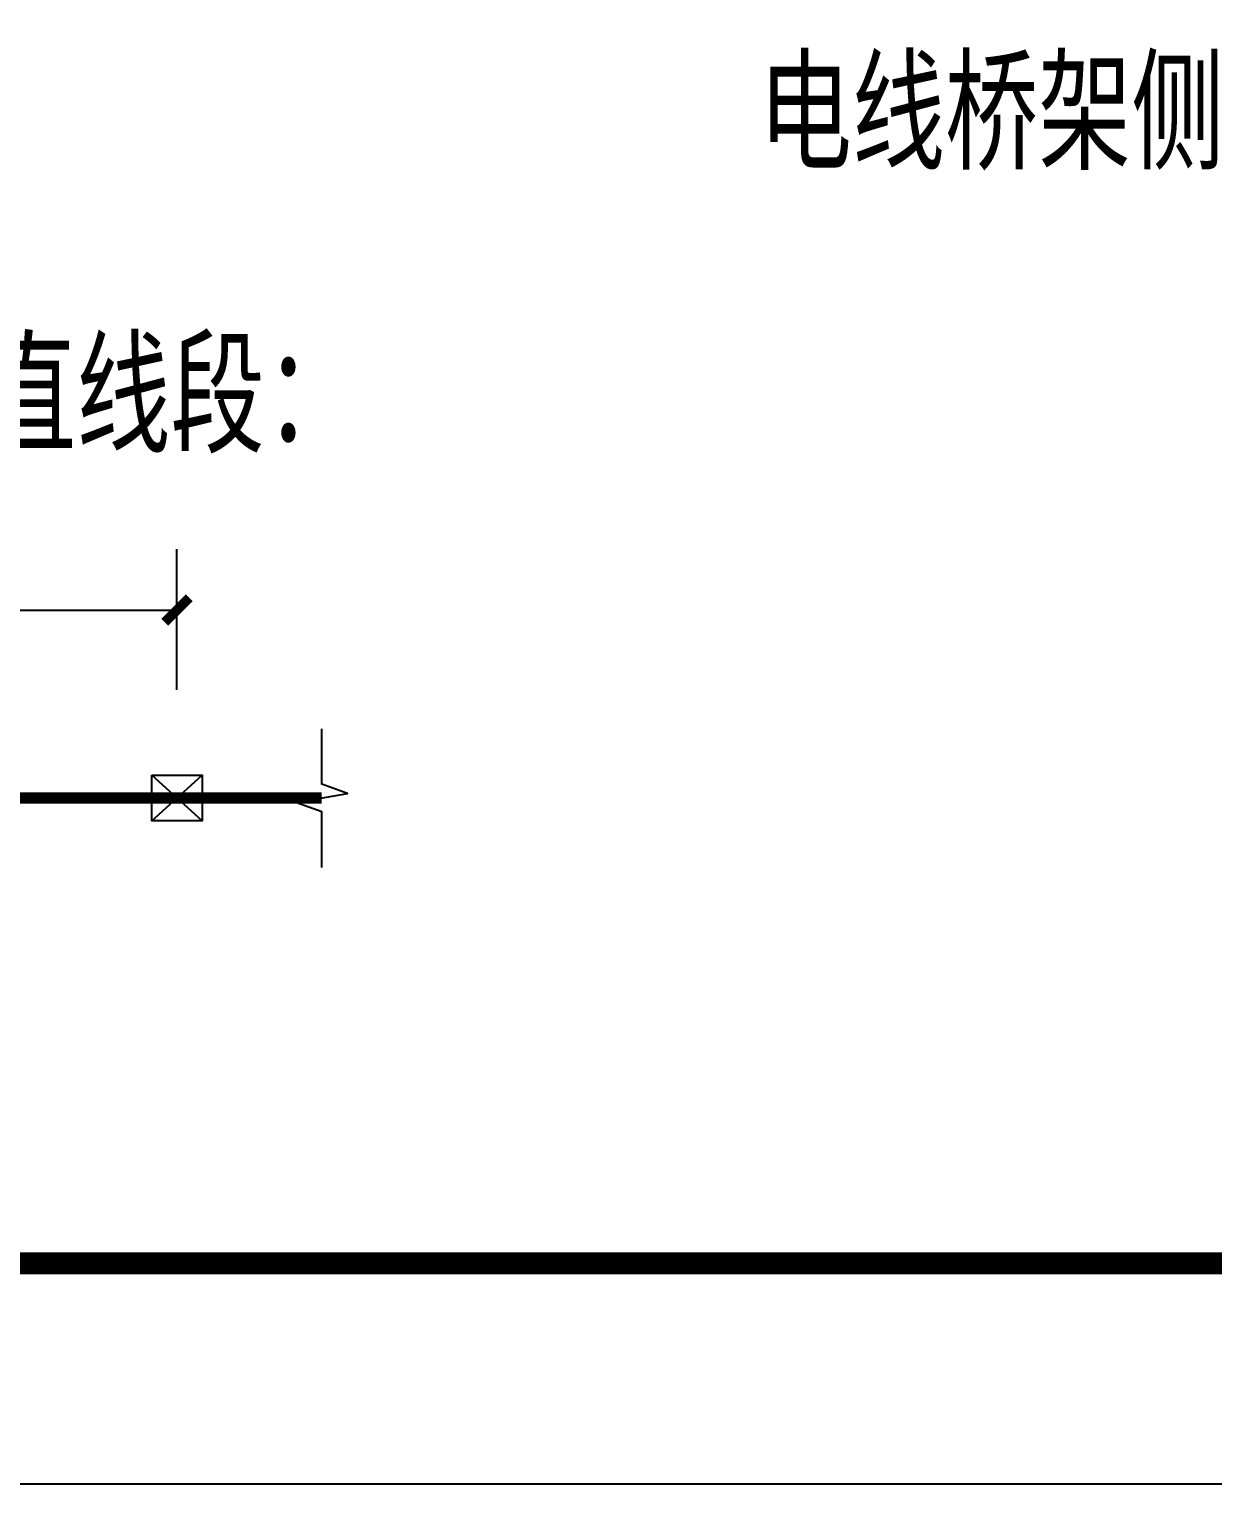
# Model space of a CAD drawing. Header units: millimetres. Extents: x -633009578 to 5705885, y -633235091 to 2571734.
# Drawn here: x 2460987 to 2466355, y 1986571 to 1993168 of the extents above; entities that cross this region are included whole.
import ezdxf
from ezdxf.enums import TextEntityAlignment as Align

# ---------------------------------------------------------------- set-up
doc = ezdxf.new("R2010")
doc.units = ezdxf.units.MM
doc.header["$LTSCALE"] = 1000
doc.header["$MEASUREMENT"] = 0
doc.layers.get('0').update_dxf_attribs({"color": 9})
for name, color, linetype in [('E-WIRE-系统', 3, 'Continuous'), ('E-电气说明文字', 3, 'Continuous'), ('设备-箱柜', 3, 'Continuous'), ('院图签、封面151013$0$PUB_TITLE', 153, 'Continuous'), ('院图签、封面151013$0$图签文字', 4, 'Continuous')]:
    doc.layers.add(name, color=color, linetype=linetype)
doc.styles.get("Standard").update_dxf_attribs({"font": 'simhei.ttf', "bigfont": 'hztxt.shx'})
doc.styles.add('TSSD_Dimension', font='simhei.ttf', dxfattribs={"width": 0.707, "bigfont": 'hztxt.shx'})
doc.styles.add('院图签、封面151013$0$-宋体', font='simhei.ttf', dxfattribs={"width": 0.8})
doc.dimstyles.new('_TCH_ARCH&&100', dxfattribs={"dimtxt": 315, "dimasz": 100, "dimexe": 250, "dimexo": 300, "dimgap": 117.5, "dimtad": 1, "dimdec": 0, "dimzin": 0, "dimdsep": 46, "dimtxsty": 'Standard', "dimblk": 'ARCHTICK', "dimcen": 0.09, "dimclrt": 7, "dimazin": 0, "dimtfac": 1, "dimtdec": 0, "dimtix": 1, "dimtmove": 2, "dimatfit": 3, "dimldrblk": 'ARCHTICK', "dimfxl": 1, "dimtolj": 1, "dimtzin": 0, "dimarcsym": 0})

# ---------------------------------------------------------------- blocks, each defined once
blk = doc.blocks.new('_ArchTick')
at = {"color": 0, "linetype": 'ByBlock', "const_width": 0.4}
blk.add_lwpolyline([(-0.5, -0.5), (0.5, 0.5)], dxfattribs=at)
blk = doc.blocks.new('*D277')
at = {"layer": 'Defpoints', "color": 0, "transparency": 16777216}
for p in [(-3134.9, -5371.2), (-5118.2, -5999.1), (-3134.9, -5999.1)]:
    blk.add_point(p, dxfattribs=at)
at = {"layer": 'E-电气说明文字', "color": 0, "lineweight": -2, "transparency": 16777216}
for p, q in [((-5118.2, -5699.1), (-5118.2, -5121.2)), ((-3134.9, -5699.1), (-3134.9, -5121.2)), ((-5118.2, -5371.2), (-3134.9, -5371.2))]:
    blk.add_line(p, q, dxfattribs=at)
at = {"layer": 'E-电气说明文字', "color": 0, "linetype": 'ByBlock', "lineweight": -2, "transparency": 16777216, "xscale": 100, "yscale": 100, "zscale": 100, "rotation": 180}
blk.add_blockref('_ArchTick', (-5118.2, -5371.2), dxfattribs=at)
at = {"layer": 'E-电气说明文字', "color": 0, "linetype": 'ByBlock', "lineweight": -2, "transparency": 16777216, "xscale": 100, "yscale": 100, "zscale": 100}
blk.add_blockref('_ArchTick', (-3134.9, -5371.2), dxfattribs=at)
at = {"layer": 'E-电气说明文字', "color": 7, "transparency": 16777216, "insert": (-4126.6, -5095.6), "char_height": 315, "attachment_point": 5}
blk.add_mtext('\\A1;24m', dxfattribs=at)
blk = doc.blocks.new('建筑图框_A0')
at = {"layer": '院图签、封面151013$0$PUB_TITLE'}
blk.add_lwpolyline([(0, 0), (118900, 0), (118900, 84100), (0, 84100)], close=True, dxfattribs=at)
at = {"layer": '院图签、封面151013$0$PUB_TITLE', "const_width": 100}
blk.add_lwpolyline([(2500, 1000), (117900, 1000), (117900, 83100), (2500, 83100)], close=True, dxfattribs=at)
at = {"layer": '院图签、封面151013$0$图签文字', "color": 6, "style": '院图签、封面151013$0$-宋体'}
for tag, height, width, p in [('工程主持人', 400, 0.8, (114688.1, 36699.6)), ('审定', 400, 0.8, (114688.1, 35899.6)), ('审核', 400, 0.8, (114688.1, 35099.6)), ('专业负责人', 400, 0.8, (114688.1, 34299.6)), ('校对', 400, 0.8, (114688.1, 33499.6)), ('设计', 400, 0.8, (114688.1, 32699.6)), ('方案设计人', 400, 0.8, (114688.1, 31900.4)), ('工程编号', 300, 0.7, (115738.1, 8700.4)), ('版次', 300, 0.7, (113538.1, 3005.7)), ('日期', 300, 0.7, (116838.1, 3000.2)), ('图号', 200, 0.7, (117338.1, 2400.1)), ('比例', 300, 0.7, (113538.1, 2200.2)), ('图号_X施', 300, 0.7, (116338.1, 2200.2)), ('图号_总数', 200, 0.7, (117338.1, 2000.1))]:
    blk.add_attdef(tag, text='', height=height, dxfattribs=dict(at, width=width)).set_placement(p, align=Align.MIDDLE_CENTER)
at = {"layer": '院图签、封面151013$0$图签文字', "color": 6, "style": '院图签、封面151013$0$-宋体', "width": 0.7}
for tag, p in [('建设单位_001', (115735.9, 7446.2)), ('工程名称_001', (115733.5, 6045.4)), ('图名_001', (114542.9, 4059.7))]:
    blk.add_attdef(tag, p, '', height=300, dxfattribs=at)
blk = doc.blocks.new('G$CF4FACE3C')
at = {"layer": 'E-WIRE-系统'}
for p, q in [((-3237.7, -6235), (-3032.2, -6048.7)), ((-3032.2, -6235), (-3237.7, -6048.7))]:
    blk.add_line(p, q, dxfattribs=at)
blk.add_lwpolyline([(-2541.7, -6426.5), (-2541.7, -6199.3), (-2648, -6160.6), (-2435.4, -6123.1), (-2541.7, -6085.4), (-2541.7, -5858.1)], dxfattribs=at)
blk.add_lwpolyline([(-3237.7, -6048.7), (-3032.2, -6048.7), (-3032.2, -6235), (-3237.7, -6235)], close=True, dxfattribs=at)
at = {"layer": 'E-WIRE-系统', "const_width": 46}
blk.add_lwpolyline([(-6832.4, -6141.9), (-2541.7, -6141.9)], dxfattribs=at)
at = {"layer": 'E-电气说明文字', "color": 3, "style": 'TSSD_Dimension', "width": 0.7}
blk.add_text('电线桥架侧向及纵向抗震支吊架大样图', height=400, dxfattribs=at).set_placement((-749.6, -3523))
at = {"layer": 'E-电气说明文字', "style": 'TSSD_Dimension', "width": 0.7}
blk.add_text('2).桥架及电气管道直线段：', height=404.975, dxfattribs=at).set_placement((-7220, -4683.3))
at = {"layer": 'E-电气说明文字'}
dim = blk.add_aligned_dim(p1=(-5118.2, -5999.1), p2=(-3134.9, -5999.1), distance=627.9, text='24m', dimstyle='_TCH_ARCH&&100', dxfattribs=at)
dim.commit()
dim.dimension.update_dxf_attribs({"geometry": '*D277', "text_midpoint": (-4126.6, -5095.6)})

msp = doc.modelspace()

# ---------------------------------------------------------------- block references
at = {"xscale": 1.10592, "yscale": 1.10592, "zscale": 1.10592}
msp.add_blockref('G$CF4FACE3C', (2465124.5, 1996473.9, -46.1), dxfattribs=at)
at = {"layer": '设备-箱柜'}
msp.add_blockref('建筑图框_A0', (2425455.3, 1986571.4), dxfattribs=at)

doc.saveas('drawing.dxf')
